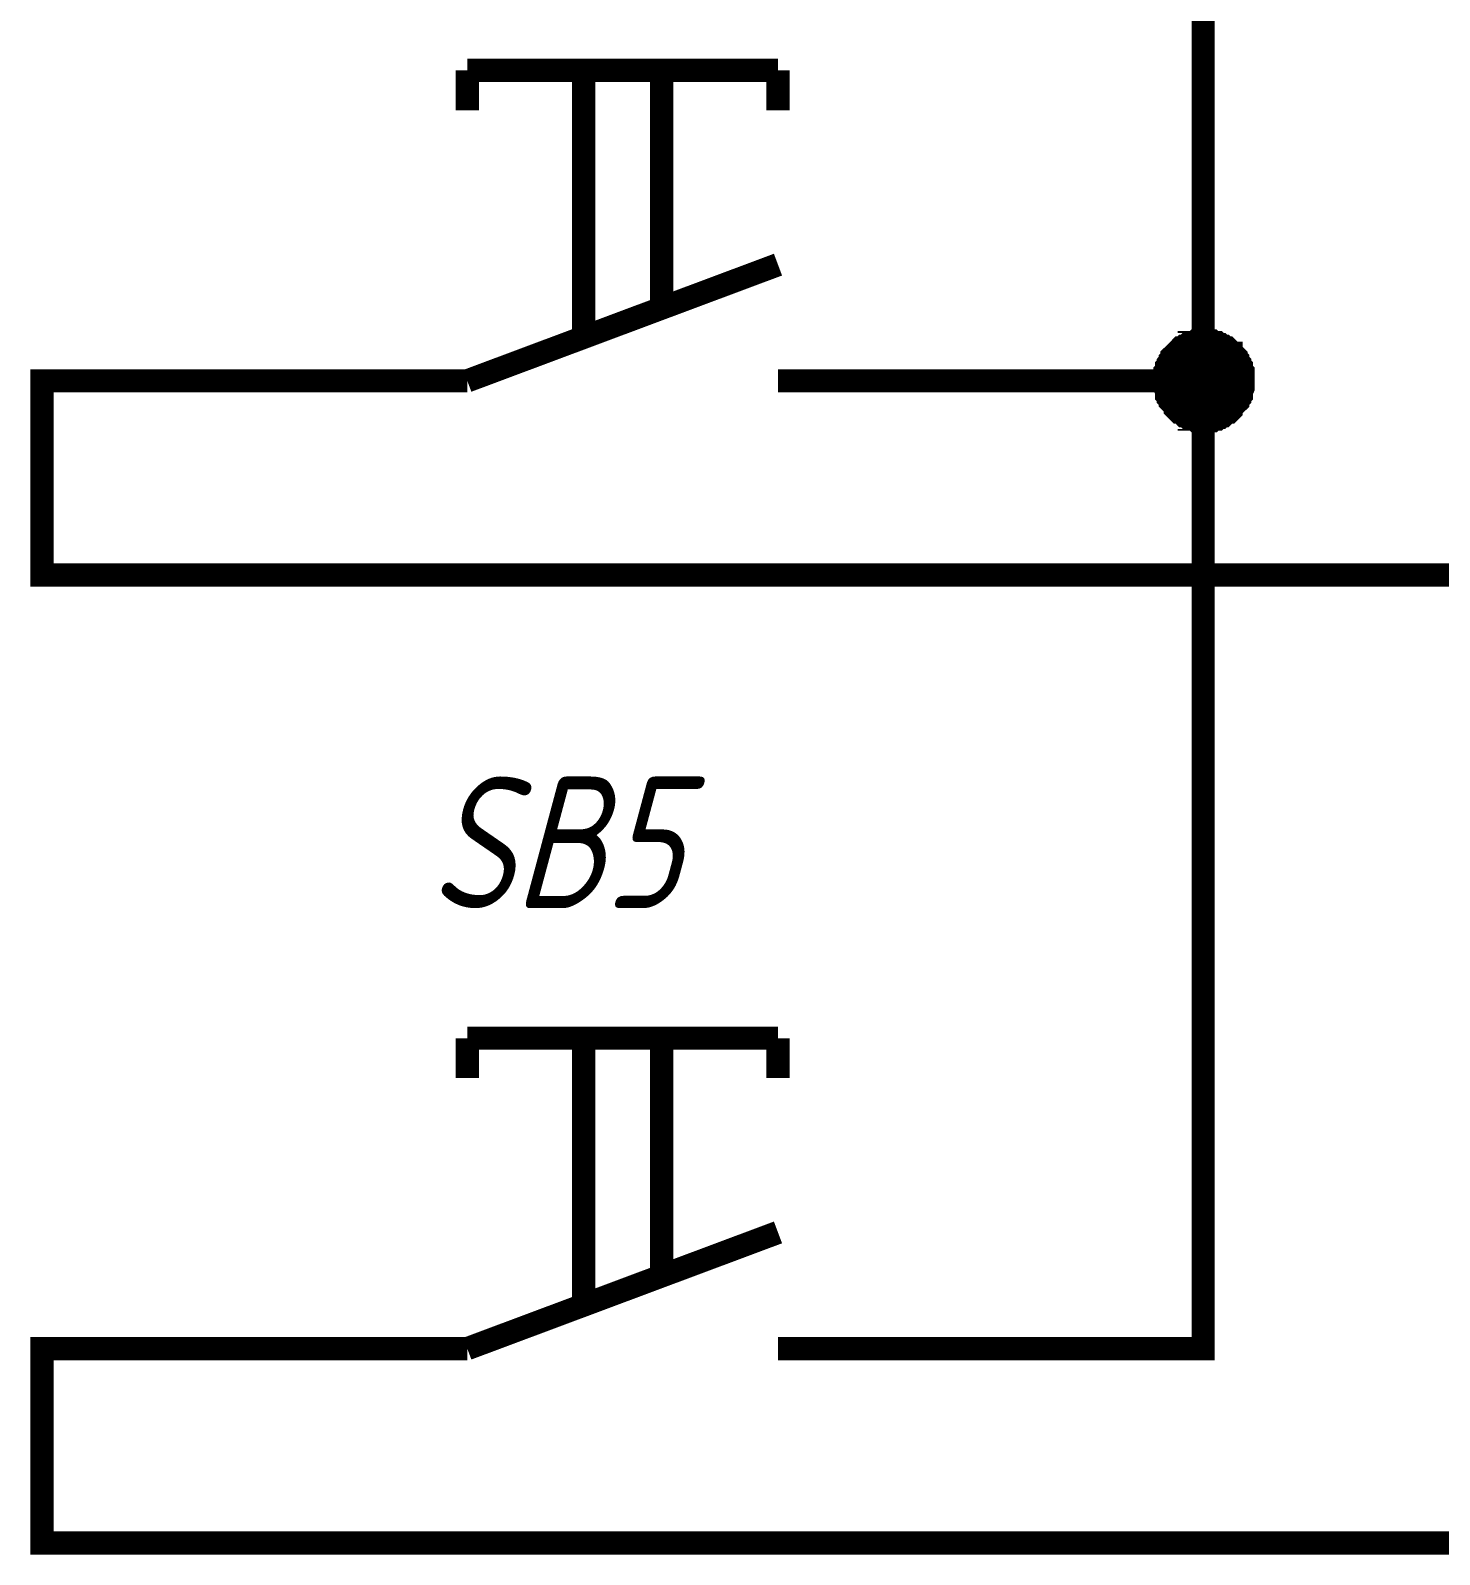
# Model space of a CAD drawing. Header units: millimetres. Extents: x 0 to 841, y 0 to 594.
# Drawn here: x 352.36 to 370.55, y 30.36 to 50.04 of the extents above; entities that cross this region are included whole.
import ezdxf

# ---------------------------------------------------------------- set-up
doc = ezdxf.new("R2010")
doc.units = ezdxf.units.MM
doc.layers.add('Sheet', color=255, linetype='Continuous')
doc.styles.get("Standard").update_dxf_attribs({"font": '', "oblique": 15})
doc.styles.get('Standard').set_extended_font_data('GOST type A')

msp = doc.modelspace()

# ---------------------------------------------------------------- linework, layer by layer
at = {"layer": 'Sheet', "color": 18, "true_color": 0x000000, "const_width": 0.3}
for points in [[(365.014, 33.015), (367.501, 33.015), (367.501, 45.513), (367.501, 58.011), (367.501, 70.51), (367.008, 70.51), (365.014, 70.51)], [(358.003, 49.522), (362.013, 49.522)], [(358.003, 49.522), (358.003, 49.007)], [(359.504, 46.006), (359.504, 49.522)], [(360.512, 49.522), (360.512, 46.521)], [(362.013, 49.522), (362.013, 49.007)], [(358.003, 45.513), (362.013, 47.014)], [(367.008, 45.513), (367.008, 45.536), (367.008, 45.558), (367.008, 45.603), (367.008, 45.625), (367.03, 45.648), (367.03, 45.67), (367.03, 45.692), (367.053, 45.715), (367.053, 45.737), (367.075, 45.76), (367.075, 45.782), (367.097, 45.804), (367.097, 45.827), (367.12, 45.849), (367.142, 45.871), (367.142, 45.871), (367.165, 45.894), (367.187, 45.916), (367.209, 45.939), (367.232, 45.939), (367.254, 45.961), (367.277, 45.961), (367.299, 45.983), (367.321, 45.983), (367.321, 46.006), (367.366, 46.006), (367.389, 46.006), (367.411, 46.028), (367.433, 46.028), (367.456, 46.028), (367.478, 46.028), (367.501, 46.028)], [(367.008, 45.513), (367.008, 45.536), (367.008, 45.558), (367.008, 45.603), (367.008, 45.625), (367.03, 45.648), (367.03, 45.67), (367.03, 45.692), (367.053, 45.715), (367.053, 45.737), (367.075, 45.76), (367.075, 45.782), (367.097, 45.804), (367.097, 45.827), (367.12, 45.849), (367.142, 45.871), (367.142, 45.871), (367.165, 45.894), (367.187, 45.916), (367.209, 45.939), (367.232, 45.939), (367.254, 45.961), (367.277, 45.961), (367.299, 45.983), (367.321, 45.983), (367.321, 46.006), (367.366, 46.006), (367.389, 46.006), (367.411, 46.028), (367.433, 46.028), (367.456, 46.028), (367.478, 46.028), (367.501, 46.028)], [(367.008, 45.513), (367.008, 45.536), (367.008, 45.558), (367.008, 45.603), (367.008, 45.625), (367.03, 45.648), (367.03, 45.67), (367.03, 45.692), (367.053, 45.715), (367.053, 45.737), (367.075, 45.76), (367.075, 45.782), (367.097, 45.804), (367.097, 45.827), (367.12, 45.849), (367.142, 45.871), (367.142, 45.871), (367.165, 45.894), (367.187, 45.916), (367.209, 45.939), (367.232, 45.939), (367.254, 45.961), (367.277, 45.961), (367.299, 45.983), (367.321, 45.983), (367.321, 46.006), (367.366, 46.006), (367.389, 46.006), (367.411, 46.028), (367.433, 46.028), (367.456, 46.028), (367.478, 46.028), (367.501, 46.028)], [(367.008, 45.513), (367.008, 45.536), (367.008, 45.558), (367.008, 45.603), (367.008, 45.625), (367.03, 45.648), (367.03, 45.67), (367.03, 45.692), (367.053, 45.715), (367.053, 45.737), (367.075, 45.76), (367.075, 45.782), (367.097, 45.804), (367.097, 45.827), (367.12, 45.849), (367.142, 45.871), (367.142, 45.871), (367.165, 45.894), (367.187, 45.916), (367.209, 45.939), (367.232, 45.939), (367.254, 45.961), (367.277, 45.961), (367.299, 45.983), (367.321, 45.983), (367.321, 46.006), (367.366, 46.006), (367.389, 46.006), (367.411, 46.028), (367.433, 46.028), (367.456, 46.028), (367.478, 46.028), (367.501, 46.028)], [(367.008, 45.513), (367.008, 45.536), (367.008, 45.558), (367.008, 45.603), (367.008, 45.625), (367.03, 45.648), (367.03, 45.67), (367.03, 45.692), (367.053, 45.715), (367.053, 45.737), (367.075, 45.76), (367.075, 45.782), (367.097, 45.804), (367.097, 45.827), (367.12, 45.849), (367.142, 45.871), (367.142, 45.871), (367.165, 45.894), (367.187, 45.916), (367.209, 45.939), (367.232, 45.939), (367.254, 45.961), (367.277, 45.961), (367.299, 45.983), (367.321, 45.983), (367.321, 46.006), (367.366, 46.006), (367.389, 46.006), (367.411, 46.028), (367.433, 46.028), (367.456, 46.028), (367.478, 46.028), (367.501, 46.028)], [(367.008, 45.513), (367.008, 45.536), (367.008, 45.558), (367.008, 45.603), (367.008, 45.625), (367.03, 45.648), (367.03, 45.67), (367.03, 45.692), (367.053, 45.715), (367.053, 45.737), (367.075, 45.76), (367.075, 45.782), (367.097, 45.804), (367.097, 45.827), (367.12, 45.849), (367.142, 45.871), (367.142, 45.871), (367.165, 45.894), (367.187, 45.916), (367.209, 45.939), (367.232, 45.939), (367.254, 45.961), (367.277, 45.961), (367.299, 45.983), (367.321, 45.983), (367.321, 46.006), (367.366, 46.006), (367.389, 46.006), (367.411, 46.028), (367.433, 46.028), (367.456, 46.028), (367.478, 46.028), (367.501, 46.028)], [(367.008, 45.513), (367.008, 45.536), (367.008, 45.558), (367.008, 45.603), (367.008, 45.625), (367.03, 45.648), (367.03, 45.67), (367.03, 45.692), (367.053, 45.715), (367.053, 45.737), (367.075, 45.76), (367.075, 45.782), (367.097, 45.804), (367.097, 45.827), (367.12, 45.849), (367.142, 45.871), (367.142, 45.871), (367.165, 45.894), (367.187, 45.916), (367.209, 45.939), (367.232, 45.939), (367.254, 45.961), (367.277, 45.961), (367.299, 45.983), (367.321, 45.983), (367.321, 46.006), (367.366, 46.006), (367.389, 46.006), (367.411, 46.028), (367.433, 46.028), (367.456, 46.028), (367.478, 46.028), (367.501, 46.028)], [(367.008, 45.513), (367.008, 45.536), (367.008, 45.558), (367.008, 45.603), (367.008, 45.625), (367.03, 45.648), (367.03, 45.67), (367.03, 45.692), (367.053, 45.715), (367.053, 45.737), (367.075, 45.76), (367.075, 45.782), (367.097, 45.804), (367.097, 45.827), (367.12, 45.849), (367.142, 45.871), (367.142, 45.871), (367.165, 45.894), (367.187, 45.916), (367.209, 45.939), (367.232, 45.939), (367.254, 45.961), (367.277, 45.961), (367.299, 45.983), (367.321, 45.983), (367.321, 46.006), (367.366, 46.006), (367.389, 46.006), (367.411, 46.028), (367.433, 46.028), (367.456, 46.028), (367.478, 46.028), (367.501, 46.028)], [(367.501, 46.028), (367.501, 46.028)], [(367.501, 46.028), (367.523, 46.028), (367.545, 46.028), (367.59, 46.028), (367.613, 46.028), (367.635, 46.006), (367.657, 46.006), (367.68, 46.006), (367.702, 45.983), (367.725, 45.983), (367.747, 45.961), (367.769, 45.961), (367.792, 45.939), (367.814, 45.939), (367.837, 45.916), (367.859, 45.894), (367.859, 45.871), (367.881, 45.871), (367.904, 45.849), (367.926, 45.827), (367.926, 45.804), (367.949, 45.782), (367.949, 45.76), (367.971, 45.737), (367.971, 45.715), (367.994, 45.692), (367.994, 45.67), (367.994, 45.648), (368.016, 45.625), (368.016, 45.603), (368.016, 45.558), (368.016, 45.536), (368.016, 45.513)], [(367.501, 46.028), (367.501, 46.028)], [(367.501, 46.028), (367.523, 46.028), (367.545, 46.028), (367.59, 46.028), (367.613, 46.028), (367.635, 46.006), (367.657, 46.006), (367.68, 46.006), (367.702, 45.983), (367.725, 45.983), (367.747, 45.961), (367.769, 45.961), (367.792, 45.939), (367.814, 45.939), (367.837, 45.916), (367.859, 45.894), (367.859, 45.871), (367.881, 45.871), (367.904, 45.849), (367.926, 45.827), (367.926, 45.804), (367.949, 45.782), (367.949, 45.76), (367.971, 45.737), (367.971, 45.715), (367.994, 45.692), (367.994, 45.67), (367.994, 45.648), (368.016, 45.625), (368.016, 45.603), (368.016, 45.558), (368.016, 45.536), (368.016, 45.513)], [(367.501, 46.028), (367.501, 46.028)], [(367.501, 46.028), (367.523, 46.028), (367.545, 46.028), (367.59, 46.028), (367.613, 46.028), (367.635, 46.006), (367.657, 46.006), (367.68, 46.006), (367.702, 45.983), (367.725, 45.983), (367.747, 45.961), (367.769, 45.961), (367.792, 45.939), (367.814, 45.939), (367.837, 45.916), (367.859, 45.894), (367.859, 45.871), (367.881, 45.871), (367.904, 45.849), (367.926, 45.827), (367.926, 45.804), (367.949, 45.782), (367.949, 45.76), (367.971, 45.737), (367.971, 45.715), (367.994, 45.692), (367.994, 45.67), (367.994, 45.648), (368.016, 45.625), (368.016, 45.603), (368.016, 45.558), (368.016, 45.536), (368.016, 45.513)], [(367.501, 46.028), (367.501, 46.028)], [(367.501, 46.028), (367.523, 46.028), (367.545, 46.028), (367.59, 46.028), (367.613, 46.028), (367.635, 46.006), (367.657, 46.006), (367.68, 46.006), (367.702, 45.983), (367.725, 45.983), (367.747, 45.961), (367.769, 45.961), (367.792, 45.939), (367.814, 45.939), (367.837, 45.916), (367.859, 45.894), (367.859, 45.871), (367.881, 45.871), (367.904, 45.849), (367.926, 45.827), (367.926, 45.804), (367.949, 45.782), (367.949, 45.76), (367.971, 45.737), (367.971, 45.715), (367.994, 45.692), (367.994, 45.67), (367.994, 45.648), (368.016, 45.625), (368.016, 45.603), (368.016, 45.558), (368.016, 45.536), (368.016, 45.513)], [(367.501, 46.028), (367.501, 46.028)], [(367.501, 46.028), (367.523, 46.028), (367.545, 46.028), (367.59, 46.028), (367.613, 46.028), (367.635, 46.006), (367.657, 46.006), (367.68, 46.006), (367.702, 45.983), (367.725, 45.983), (367.747, 45.961), (367.769, 45.961), (367.792, 45.939), (367.814, 45.939), (367.837, 45.916), (367.859, 45.894), (367.859, 45.871), (367.881, 45.871), (367.904, 45.849), (367.926, 45.827), (367.926, 45.804), (367.949, 45.782), (367.949, 45.76), (367.971, 45.737), (367.971, 45.715), (367.994, 45.692), (367.994, 45.67), (367.994, 45.648), (368.016, 45.625), (368.016, 45.603), (368.016, 45.558), (368.016, 45.536), (368.016, 45.513)], [(367.501, 46.028), (367.501, 46.028)], [(367.501, 46.028), (367.523, 46.028), (367.545, 46.028), (367.59, 46.028), (367.613, 46.028), (367.635, 46.006), (367.657, 46.006), (367.68, 46.006), (367.702, 45.983), (367.725, 45.983), (367.747, 45.961), (367.769, 45.961), (367.792, 45.939), (367.814, 45.939), (367.837, 45.916), (367.859, 45.894), (367.859, 45.871), (367.881, 45.871), (367.904, 45.849), (367.926, 45.827), (367.926, 45.804), (367.949, 45.782), (367.949, 45.76), (367.971, 45.737), (367.971, 45.715), (367.994, 45.692), (367.994, 45.67), (367.994, 45.648), (368.016, 45.625), (368.016, 45.603), (368.016, 45.558), (368.016, 45.536), (368.016, 45.513)], [(367.501, 46.028), (367.501, 46.028)], [(367.501, 46.028), (367.523, 46.028), (367.545, 46.028), (367.59, 46.028), (367.613, 46.028), (367.635, 46.006), (367.657, 46.006), (367.68, 46.006), (367.702, 45.983), (367.725, 45.983), (367.747, 45.961), (367.769, 45.961), (367.792, 45.939), (367.814, 45.939), (367.837, 45.916), (367.859, 45.894), (367.859, 45.871), (367.881, 45.871), (367.904, 45.849), (367.926, 45.827), (367.926, 45.804), (367.949, 45.782), (367.949, 45.76), (367.971, 45.737), (367.971, 45.715), (367.994, 45.692), (367.994, 45.67), (367.994, 45.648), (368.016, 45.625), (368.016, 45.603), (368.016, 45.558), (368.016, 45.536), (368.016, 45.513)], [(367.501, 46.028), (367.501, 46.028)], [(367.501, 46.028), (367.523, 46.028), (367.545, 46.028), (367.59, 46.028), (367.613, 46.028), (367.635, 46.006), (367.657, 46.006), (367.68, 46.006), (367.702, 45.983), (367.725, 45.983), (367.747, 45.961), (367.769, 45.961), (367.792, 45.939), (367.814, 45.939), (367.837, 45.916), (367.859, 45.894), (367.859, 45.871), (367.881, 45.871), (367.904, 45.849), (367.926, 45.827), (367.926, 45.804), (367.949, 45.782), (367.949, 45.76), (367.971, 45.737), (367.971, 45.715), (367.994, 45.692), (367.994, 45.67), (367.994, 45.648), (368.016, 45.625), (368.016, 45.603), (368.016, 45.558), (368.016, 45.536), (368.016, 45.513)], [(355.001, 45.513), (352.515, 45.513), (352.515, 43.005), (372.518, 43.005), (392.5, 43.005), (392.5, 45.513), (395.008, 45.513)], [(357.51, 45.513), (355.001, 45.513)], [(357.51, 45.513), (358.003, 45.513)], [(362.505, 45.513), (362.013, 45.513)], [(362.505, 45.513), (365.014, 45.513)], [(365.014, 45.513), (367.501, 45.513)], [(367.501, 44.998), (367.478, 44.998), (367.456, 44.998), (367.433, 44.998), (367.411, 44.998), (367.389, 45.02), (367.366, 45.02), (367.321, 45.02), (367.321, 45.043), (367.299, 45.043), (367.277, 45.065), (367.254, 45.065), (367.232, 45.088), (367.209, 45.11), (367.187, 45.11), (367.165, 45.132), (367.142, 45.155), (367.142, 45.177), (367.12, 45.2), (367.097, 45.222), (367.097, 45.222), (367.075, 45.244), (367.075, 45.267), (367.053, 45.289), (367.053, 45.312), (367.03, 45.334), (367.03, 45.356), (367.03, 45.379), (367.008, 45.424), (367.008, 45.446), (367.008, 45.468), (367.008, 45.491), (367.008, 45.513)], [(367.008, 45.513), (367.008, 45.513)], [(367.501, 44.998), (367.478, 44.998), (367.456, 44.998), (367.433, 44.998), (367.411, 44.998), (367.389, 45.02), (367.366, 45.02), (367.321, 45.02), (367.321, 45.043), (367.299, 45.043), (367.277, 45.065), (367.254, 45.065), (367.232, 45.088), (367.209, 45.11), (367.187, 45.11), (367.165, 45.132), (367.142, 45.155), (367.142, 45.177), (367.12, 45.2), (367.097, 45.222), (367.097, 45.222), (367.075, 45.244), (367.075, 45.267), (367.053, 45.289), (367.053, 45.312), (367.03, 45.334), (367.03, 45.356), (367.03, 45.379), (367.008, 45.424), (367.008, 45.446), (367.008, 45.468), (367.008, 45.491), (367.008, 45.513)], [(367.008, 45.513), (367.008, 45.513)], [(367.501, 44.998), (367.478, 44.998), (367.456, 44.998), (367.433, 44.998), (367.411, 44.998), (367.389, 45.02), (367.366, 45.02), (367.321, 45.02), (367.321, 45.043), (367.299, 45.043), (367.277, 45.065), (367.254, 45.065), (367.232, 45.088), (367.209, 45.11), (367.187, 45.11), (367.165, 45.132), (367.142, 45.155), (367.142, 45.177), (367.12, 45.2), (367.097, 45.222), (367.097, 45.222), (367.075, 45.244), (367.075, 45.267), (367.053, 45.289), (367.053, 45.312), (367.03, 45.334), (367.03, 45.356), (367.03, 45.379), (367.008, 45.424), (367.008, 45.446), (367.008, 45.468), (367.008, 45.491), (367.008, 45.513)], [(367.008, 45.513), (367.008, 45.513)], [(367.501, 44.998), (367.478, 44.998), (367.456, 44.998), (367.433, 44.998), (367.411, 44.998), (367.389, 45.02), (367.366, 45.02), (367.321, 45.02), (367.321, 45.043), (367.299, 45.043), (367.277, 45.065), (367.254, 45.065), (367.232, 45.088), (367.209, 45.11), (367.187, 45.11), (367.165, 45.132), (367.142, 45.155), (367.142, 45.177), (367.12, 45.2), (367.097, 45.222), (367.097, 45.222), (367.075, 45.244), (367.075, 45.267), (367.053, 45.289), (367.053, 45.312), (367.03, 45.334), (367.03, 45.356), (367.03, 45.379), (367.008, 45.424), (367.008, 45.446), (367.008, 45.468), (367.008, 45.491), (367.008, 45.513)], [(367.008, 45.513), (367.008, 45.513)], [(367.501, 44.998), (367.478, 44.998), (367.456, 44.998), (367.433, 44.998), (367.411, 44.998), (367.389, 45.02), (367.366, 45.02), (367.321, 45.02), (367.321, 45.043), (367.299, 45.043), (367.277, 45.065), (367.254, 45.065), (367.232, 45.088), (367.209, 45.11), (367.187, 45.11), (367.165, 45.132), (367.142, 45.155), (367.142, 45.177), (367.12, 45.2), (367.097, 45.222), (367.097, 45.222), (367.075, 45.244), (367.075, 45.267), (367.053, 45.289), (367.053, 45.312), (367.03, 45.334), (367.03, 45.356), (367.03, 45.379), (367.008, 45.424), (367.008, 45.446), (367.008, 45.468), (367.008, 45.491), (367.008, 45.513)], [(367.008, 45.513), (367.008, 45.513)], [(367.501, 44.998), (367.478, 44.998), (367.456, 44.998), (367.433, 44.998), (367.411, 44.998), (367.389, 45.02), (367.366, 45.02), (367.321, 45.02), (367.321, 45.043), (367.299, 45.043), (367.277, 45.065), (367.254, 45.065), (367.232, 45.088), (367.209, 45.11), (367.187, 45.11), (367.165, 45.132), (367.142, 45.155), (367.142, 45.177), (367.12, 45.2), (367.097, 45.222), (367.097, 45.222), (367.075, 45.244), (367.075, 45.267), (367.053, 45.289), (367.053, 45.312), (367.03, 45.334), (367.03, 45.356), (367.03, 45.379), (367.008, 45.424), (367.008, 45.446), (367.008, 45.468), (367.008, 45.491), (367.008, 45.513)], [(367.008, 45.513), (367.008, 45.513)], [(367.501, 44.998), (367.478, 44.998), (367.456, 44.998), (367.433, 44.998), (367.411, 44.998), (367.389, 45.02), (367.366, 45.02), (367.321, 45.02), (367.321, 45.043), (367.299, 45.043), (367.277, 45.065), (367.254, 45.065), (367.232, 45.088), (367.209, 45.11), (367.187, 45.11), (367.165, 45.132), (367.142, 45.155), (367.142, 45.177), (367.12, 45.2), (367.097, 45.222), (367.097, 45.222), (367.075, 45.244), (367.075, 45.267), (367.053, 45.289), (367.053, 45.312), (367.03, 45.334), (367.03, 45.356), (367.03, 45.379), (367.008, 45.424), (367.008, 45.446), (367.008, 45.468), (367.008, 45.491), (367.008, 45.513)], [(367.008, 45.513), (367.008, 45.513)], [(367.501, 44.998), (367.478, 44.998), (367.456, 44.998), (367.433, 44.998), (367.411, 44.998), (367.389, 45.02), (367.366, 45.02), (367.321, 45.02), (367.321, 45.043), (367.299, 45.043), (367.277, 45.065), (367.254, 45.065), (367.232, 45.088), (367.209, 45.11), (367.187, 45.11), (367.165, 45.132), (367.142, 45.155), (367.142, 45.177), (367.12, 45.2), (367.097, 45.222), (367.097, 45.222), (367.075, 45.244), (367.075, 45.267), (367.053, 45.289), (367.053, 45.312), (367.03, 45.334), (367.03, 45.356), (367.03, 45.379), (367.008, 45.424), (367.008, 45.446), (367.008, 45.468), (367.008, 45.491), (367.008, 45.513)], [(367.008, 45.513), (367.008, 45.513)], [(368.016, 45.513), (368.016, 45.491), (368.016, 45.468), (368.016, 45.446), (368.016, 45.424), (367.994, 45.379), (367.994, 45.356), (367.994, 45.334), (367.971, 45.312), (367.971, 45.289), (367.949, 45.267), (367.949, 45.244), (367.926, 45.222), (367.926, 45.222), (367.904, 45.2), (367.881, 45.177), (367.859, 45.155), (367.859, 45.132), (367.837, 45.11), (367.814, 45.11), (367.792, 45.088), (367.769, 45.065), (367.747, 45.065), (367.725, 45.043), (367.702, 45.043), (367.68, 45.02), (367.657, 45.02), (367.635, 45.02), (367.613, 44.998), (367.59, 44.998), (367.545, 44.998), (367.523, 44.998), (367.501, 44.998)], [(368.016, 45.513), (368.016, 45.491), (368.016, 45.468), (368.016, 45.446), (368.016, 45.424), (367.994, 45.379), (367.994, 45.356), (367.994, 45.334), (367.971, 45.312), (367.971, 45.289), (367.949, 45.267), (367.949, 45.244), (367.926, 45.222), (367.926, 45.222), (367.904, 45.2), (367.881, 45.177), (367.859, 45.155), (367.859, 45.132), (367.837, 45.11), (367.814, 45.11), (367.792, 45.088), (367.769, 45.065), (367.747, 45.065), (367.725, 45.043), (367.702, 45.043), (367.68, 45.02), (367.657, 45.02), (367.635, 45.02), (367.613, 44.998), (367.59, 44.998), (367.545, 44.998), (367.523, 44.998), (367.501, 44.998)], [(368.016, 45.513), (368.016, 45.491), (368.016, 45.468), (368.016, 45.446), (368.016, 45.424), (367.994, 45.379), (367.994, 45.356), (367.994, 45.334), (367.971, 45.312), (367.971, 45.289), (367.949, 45.267), (367.949, 45.244), (367.926, 45.222), (367.926, 45.222), (367.904, 45.2), (367.881, 45.177), (367.859, 45.155), (367.859, 45.132), (367.837, 45.11), (367.814, 45.11), (367.792, 45.088), (367.769, 45.065), (367.747, 45.065), (367.725, 45.043), (367.702, 45.043), (367.68, 45.02), (367.657, 45.02), (367.635, 45.02), (367.613, 44.998), (367.59, 44.998), (367.545, 44.998), (367.523, 44.998), (367.501, 44.998)], [(368.016, 45.513), (368.016, 45.491), (368.016, 45.468), (368.016, 45.446), (368.016, 45.424), (367.994, 45.379), (367.994, 45.356), (367.994, 45.334), (367.971, 45.312), (367.971, 45.289), (367.949, 45.267), (367.949, 45.244), (367.926, 45.222), (367.926, 45.222), (367.904, 45.2), (367.881, 45.177), (367.859, 45.155), (367.859, 45.132), (367.837, 45.11), (367.814, 45.11), (367.792, 45.088), (367.769, 45.065), (367.747, 45.065), (367.725, 45.043), (367.702, 45.043), (367.68, 45.02), (367.657, 45.02), (367.635, 45.02), (367.613, 44.998), (367.59, 44.998), (367.545, 44.998), (367.523, 44.998), (367.501, 44.998)], [(368.016, 45.513), (368.016, 45.491), (368.016, 45.468), (368.016, 45.446), (368.016, 45.424), (367.994, 45.379), (367.994, 45.356), (367.994, 45.334), (367.971, 45.312), (367.971, 45.289), (367.949, 45.267), (367.949, 45.244), (367.926, 45.222), (367.926, 45.222), (367.904, 45.2), (367.881, 45.177), (367.859, 45.155), (367.859, 45.132), (367.837, 45.11), (367.814, 45.11), (367.792, 45.088), (367.769, 45.065), (367.747, 45.065), (367.725, 45.043), (367.702, 45.043), (367.68, 45.02), (367.657, 45.02), (367.635, 45.02), (367.613, 44.998), (367.59, 44.998), (367.545, 44.998), (367.523, 44.998), (367.501, 44.998)], [(368.016, 45.513), (368.016, 45.491), (368.016, 45.468), (368.016, 45.446), (368.016, 45.424), (367.994, 45.379), (367.994, 45.356), (367.994, 45.334), (367.971, 45.312), (367.971, 45.289), (367.949, 45.267), (367.949, 45.244), (367.926, 45.222), (367.926, 45.222), (367.904, 45.2), (367.881, 45.177), (367.859, 45.155), (367.859, 45.132), (367.837, 45.11), (367.814, 45.11), (367.792, 45.088), (367.769, 45.065), (367.747, 45.065), (367.725, 45.043), (367.702, 45.043), (367.68, 45.02), (367.657, 45.02), (367.635, 45.02), (367.613, 44.998), (367.59, 44.998), (367.545, 44.998), (367.523, 44.998), (367.501, 44.998)], [(368.016, 45.513), (368.016, 45.491), (368.016, 45.468), (368.016, 45.446), (368.016, 45.424), (367.994, 45.379), (367.994, 45.356), (367.994, 45.334), (367.971, 45.312), (367.971, 45.289), (367.949, 45.267), (367.949, 45.244), (367.926, 45.222), (367.926, 45.222), (367.904, 45.2), (367.881, 45.177), (367.859, 45.155), (367.859, 45.132), (367.837, 45.11), (367.814, 45.11), (367.792, 45.088), (367.769, 45.065), (367.747, 45.065), (367.725, 45.043), (367.702, 45.043), (367.68, 45.02), (367.657, 45.02), (367.635, 45.02), (367.613, 44.998), (367.59, 44.998), (367.545, 44.998), (367.523, 44.998), (367.501, 44.998)], [(368.016, 45.513), (368.016, 45.491), (368.016, 45.468), (368.016, 45.446), (368.016, 45.424), (367.994, 45.379), (367.994, 45.356), (367.994, 45.334), (367.971, 45.312), (367.971, 45.289), (367.949, 45.267), (367.949, 45.244), (367.926, 45.222), (367.926, 45.222), (367.904, 45.2), (367.881, 45.177), (367.859, 45.155), (367.859, 45.132), (367.837, 45.11), (367.814, 45.11), (367.792, 45.088), (367.769, 45.065), (367.747, 45.065), (367.725, 45.043), (367.702, 45.043), (367.68, 45.02), (367.657, 45.02), (367.635, 45.02), (367.613, 44.998), (367.59, 44.998), (367.545, 44.998), (367.523, 44.998), (367.501, 44.998)], [(368.016, 45.513), (368.016, 45.513), (368.016, 45.513), (368.016, 45.513), (368.016, 45.513), (368.016, 45.513), (368.016, 45.513), (368.016, 45.513), (368.016, 45.513), (368.016, 45.513), (368.016, 45.513), (368.016, 45.513), (368.016, 45.513), (368.016, 45.513), (368.016, 45.513), (368.016, 45.513), (368.016, 45.513), (368.016, 45.513), (368.016, 45.513), (368.016, 45.513), (368.016, 45.513), (368.016, 45.513), (368.016, 45.513), (368.016, 45.513), (368.016, 45.513), (368.016, 45.513), (368.016, 45.513), (368.016, 45.513), (368.016, 45.513), (368.016, 45.513), (368.016, 45.513), (368.016, 45.513), (368.016, 45.513)], [(368.016, 45.513), (368.016, 45.513)], [(368.016, 45.513), (368.016, 45.513), (368.016, 45.513), (368.016, 45.513), (368.016, 45.513), (368.016, 45.513), (368.016, 45.513), (368.016, 45.513), (368.016, 45.513), (368.016, 45.513), (368.016, 45.513), (368.016, 45.513), (368.016, 45.513), (368.016, 45.513), (368.016, 45.513), (368.016, 45.513), (368.016, 45.513), (368.016, 45.513), (368.016, 45.513), (368.016, 45.513), (368.016, 45.513), (368.016, 45.513), (368.016, 45.513), (368.016, 45.513), (368.016, 45.513), (368.016, 45.513), (368.016, 45.513), (368.016, 45.513), (368.016, 45.513), (368.016, 45.513), (368.016, 45.513), (368.016, 45.513), (368.016, 45.513)], [(368.016, 45.513), (368.016, 45.513)], [(368.016, 45.513), (368.016, 45.513), (368.016, 45.513), (368.016, 45.513), (368.016, 45.513), (368.016, 45.513), (368.016, 45.513), (368.016, 45.513), (368.016, 45.513), (368.016, 45.513), (368.016, 45.513), (368.016, 45.513), (368.016, 45.513), (368.016, 45.513), (368.016, 45.513), (368.016, 45.513), (368.016, 45.513), (368.016, 45.513), (368.016, 45.513), (368.016, 45.513), (368.016, 45.513), (368.016, 45.513), (368.016, 45.513), (368.016, 45.513), (368.016, 45.513), (368.016, 45.513), (368.016, 45.513), (368.016, 45.513), (368.016, 45.513), (368.016, 45.513), (368.016, 45.513), (368.016, 45.513), (368.016, 45.513)], [(368.016, 45.513), (368.016, 45.513)], [(368.016, 45.513), (368.016, 45.513), (368.016, 45.513), (368.016, 45.513), (368.016, 45.513), (368.016, 45.513), (368.016, 45.513), (368.016, 45.513), (368.016, 45.513), (368.016, 45.513), (368.016, 45.513), (368.016, 45.513), (368.016, 45.513), (368.016, 45.513), (368.016, 45.513), (368.016, 45.513), (368.016, 45.513), (368.016, 45.513), (368.016, 45.513), (368.016, 45.513), (368.016, 45.513), (368.016, 45.513), (368.016, 45.513), (368.016, 45.513), (368.016, 45.513), (368.016, 45.513), (368.016, 45.513), (368.016, 45.513), (368.016, 45.513), (368.016, 45.513), (368.016, 45.513), (368.016, 45.513), (368.016, 45.513)], [(368.016, 45.513), (368.016, 45.513)], [(368.016, 45.513), (368.016, 45.513), (368.016, 45.513), (368.016, 45.513), (368.016, 45.513), (368.016, 45.513), (368.016, 45.513), (368.016, 45.513), (368.016, 45.513), (368.016, 45.513), (368.016, 45.513), (368.016, 45.513), (368.016, 45.513), (368.016, 45.513), (368.016, 45.513), (368.016, 45.513), (368.016, 45.513), (368.016, 45.513), (368.016, 45.513), (368.016, 45.513), (368.016, 45.513), (368.016, 45.513), (368.016, 45.513), (368.016, 45.513), (368.016, 45.513), (368.016, 45.513), (368.016, 45.513), (368.016, 45.513), (368.016, 45.513), (368.016, 45.513), (368.016, 45.513), (368.016, 45.513), (368.016, 45.513)], [(368.016, 45.513), (368.016, 45.513)], [(368.016, 45.513), (368.016, 45.513), (368.016, 45.513), (368.016, 45.513), (368.016, 45.513), (368.016, 45.513), (368.016, 45.513), (368.016, 45.513), (368.016, 45.513), (368.016, 45.513), (368.016, 45.513), (368.016, 45.513), (368.016, 45.513), (368.016, 45.513), (368.016, 45.513), (368.016, 45.513), (368.016, 45.513), (368.016, 45.513), (368.016, 45.513), (368.016, 45.513), (368.016, 45.513), (368.016, 45.513), (368.016, 45.513), (368.016, 45.513), (368.016, 45.513), (368.016, 45.513), (368.016, 45.513), (368.016, 45.513), (368.016, 45.513), (368.016, 45.513), (368.016, 45.513), (368.016, 45.513), (368.016, 45.513)], [(368.016, 45.513), (368.016, 45.513)], [(368.016, 45.513), (368.016, 45.513), (368.016, 45.513), (368.016, 45.513), (368.016, 45.513), (368.016, 45.513), (368.016, 45.513), (368.016, 45.513), (368.016, 45.513), (368.016, 45.513), (368.016, 45.513), (368.016, 45.513), (368.016, 45.513), (368.016, 45.513), (368.016, 45.513), (368.016, 45.513), (368.016, 45.513), (368.016, 45.513), (368.016, 45.513), (368.016, 45.513), (368.016, 45.513), (368.016, 45.513), (368.016, 45.513), (368.016, 45.513), (368.016, 45.513), (368.016, 45.513), (368.016, 45.513), (368.016, 45.513), (368.016, 45.513), (368.016, 45.513), (368.016, 45.513), (368.016, 45.513), (368.016, 45.513)], [(368.016, 45.513), (368.016, 45.513)], [(368.016, 45.513), (368.016, 45.513), (368.016, 45.513), (368.016, 45.513), (368.016, 45.513), (368.016, 45.513), (368.016, 45.513), (368.016, 45.513), (368.016, 45.513), (368.016, 45.513), (368.016, 45.513), (368.016, 45.513), (368.016, 45.513), (368.016, 45.513), (368.016, 45.513), (368.016, 45.513), (368.016, 45.513), (368.016, 45.513), (368.016, 45.513), (368.016, 45.513), (368.016, 45.513), (368.016, 45.513), (368.016, 45.513), (368.016, 45.513), (368.016, 45.513), (368.016, 45.513), (368.016, 45.513), (368.016, 45.513), (368.016, 45.513), (368.016, 45.513), (368.016, 45.513), (368.016, 45.513), (368.016, 45.513)], [(368.016, 45.513), (368.016, 45.513)], [(358.003, 37.024), (362.013, 37.024)], [(358.003, 37.024), (358.003, 36.509)], [(359.504, 33.508), (359.504, 37.024)], [(360.512, 37.024), (360.512, 34.023)], [(362.013, 37.024), (362.013, 36.509)], [(358.003, 33.015), (362.013, 34.516)], [(395.008, 33.015), (392.5, 33.015), (392.5, 30.506), (372.518, 30.506), (352.515, 30.506), (352.515, 33.015), (355.001, 33.015)], [(357.51, 33.015), (355.001, 33.015)], [(357.51, 33.015), (358.003, 33.015)], [(362.505, 33.015), (362.013, 33.015)], [(362.505, 33.015), (365.014, 33.015)]]:
    msp.add_lwpolyline(points, dxfattribs=at)
at = {"layer": 'Sheet', "color": 18, "true_color": 0x000000, "const_width": 0.508}
msp.add_lwpolyline([(367.246, 45.5, 1), (367.754, 45.5, 1)], format="xyb", close=True, dxfattribs=at)

# ---------------------------------------------------------------- texts
at = {"layer": 'Sheet', "color": 18, "true_color": 0x000000, "oblique": 15}
msp.add_text('SB5', height=1.7, dxfattribs=at).set_placement((357.51, 38.704))

doc.saveas('drawing.dxf')
